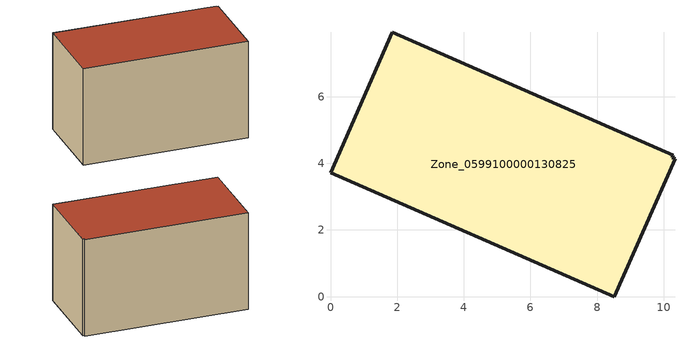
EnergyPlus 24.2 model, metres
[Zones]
Zone_0599100000130825
 floor ground (C_G): 10.29,4.24 10.25,4.17 10.34,4.14 8.51,0 0,3.72 1.86,7.93 z0
 wall outside (C_F): 10.29,4.24 1.86,7.93 0,3.72 8.51,0 10.34,4.14 10.25,4.17 10.29,4.24 z0:5.66
 roof outside (C_R): 10.25,4.17 10.29,4.24 1.86,7.93 0,3.72 8.51,0 10.34,4.14 z5.66
[BUILDING]
Pand.0599100000130825: North Axis=0; Terrain=City; Loads Convergence Tolerance Value=0.04; Temperature Convergence Tolerance Value=0.4; Solar Distribution=FullExterior; Maximum Number of Warmup Days=25; Minimum Number of Warmup Days=1
[Site:Location]
Rotterdam.The.Hague.AP_ZH_NLD Design_Conditions: Latitude=51.96; Longitude=4.45; Time Zone=1; Elevation=-4.5
[SITE:GROUNDTEMPERATURE:BUILDINGSURFACE]
18, 18, 18, 18, 18, 18, 18, 18, 18, 18, 18, 18
[MATERIAL] Thermal Absorptance=0.9; Solar Absorptance=0.7; Visible Absorptance=0.7
Name | Roughness | Thickness | Conductivity | Density | Specific Heat
G.TI.1946-1964 | MediumSmooth | 0.15 | 1 | 540 | 1210
F.TI.1946-1964 | Rough | 0.3 | 0.857143 | 1920 | 840
R.TI.1946-1964 | MediumRough | 0.2 | 0.277778 | 1500 | 1000
[CONSTRUCTION]
C_G: G.TI.1946-1964
C_F: F.TI.1946-1964
C_R: R.TI.1946-1964
[ZONE]
Zone_0599100000130825: Type=1; Multiplier=1; Ceiling Height=Autocalculate; Volume=Autocalculate; Floor Area=autocalculate; Part of Total Floor Area=Yes
[ZONEINFILTRATION:DESIGNFLOWRATE]
Infil_Zone_0599100000130825: Zone or ZoneList or Space or SpaceList=Zone_0599100000130825; Schedule=AlwaysOn; Design Flow Rate Calculation Method=Flow/Area; Flow Rate per Floor Area=0.003; Constant Term Coefficient=1; Temperature Term Coefficient=0; Velocity Term Coefficient=0; Velocity Squared Term Coefficient=0
[HVACTEMPLATE:ZONE:IDEALLOADSAIRSYSTEM]
Zone_0599100000130825: Maximum Heating Supply Air Temperature=50; Minimum Cooling Supply Air Temperature=13; Maximum Heating Supply Air Humidity Ratio=0.0156; Minimum Cooling Supply Air Humidity Ratio=0.0077; Heating Limit=NoLimit; Cooling Limit=NoLimit; Dehumidification Control Type=ConstantSensibleHeatRatio; Cooling Sensible Heat Ratio=0.7; Dehumidification Setpoint=60; Humidification Control Type=None; Humidification Setpoint=30; Outdoor Air Method=None; Outdoor Air Flow Rate per Person=0.00944; Outdoor Air Flow Rate per Zone Floor Area=0; Outdoor Air Flow Rate per Zone=0; Demand Controlled Ventilation Type=None; Outdoor Air Economizer Type=NoEconomizer; Heat Recovery Type=None; Sensible Heat Recovery Effectiveness=0.7; Latent Heat Recovery Effectiveness=0.65
[ZONECONTROL:THERMOSTAT]
ThermostatControl_Zone_0599100000130825: Zone or ZoneList=Zone_0599100000130825; Control Type Schedule=DualSetpointControlType; Control 1=Thermostat_Zone_0599100000130825; Temperature Difference Between Cutout And Setpoint=0
[THERMOSTATSETPOINT:DUALSETPOINT]
Thermostat_Zone_0599100000130825: Heating Setpoint Temperature Schedule=HeatingSetpoint_Zone_0599100000130825; Cooling Setpoint Temperature Schedule=CoolingSetpoint_Zone_0599100000130825
[SCHEDULE:COMPACT]
HeatingSetpoint_Zone_0599100000130825: Through: 12/31, For: AllDays, Until: 24:00, 21
CoolingSetpoint_Zone_0599100000130825: Through: 12/31, For: AllDays, Until: 24:00, 24
DualSetpointControlType: Through: 12/31, For: AllDays, Until: 24:00, 4
AlwaysOn: Through: 12/31, For: AllDays, Until: 24:00, 1
